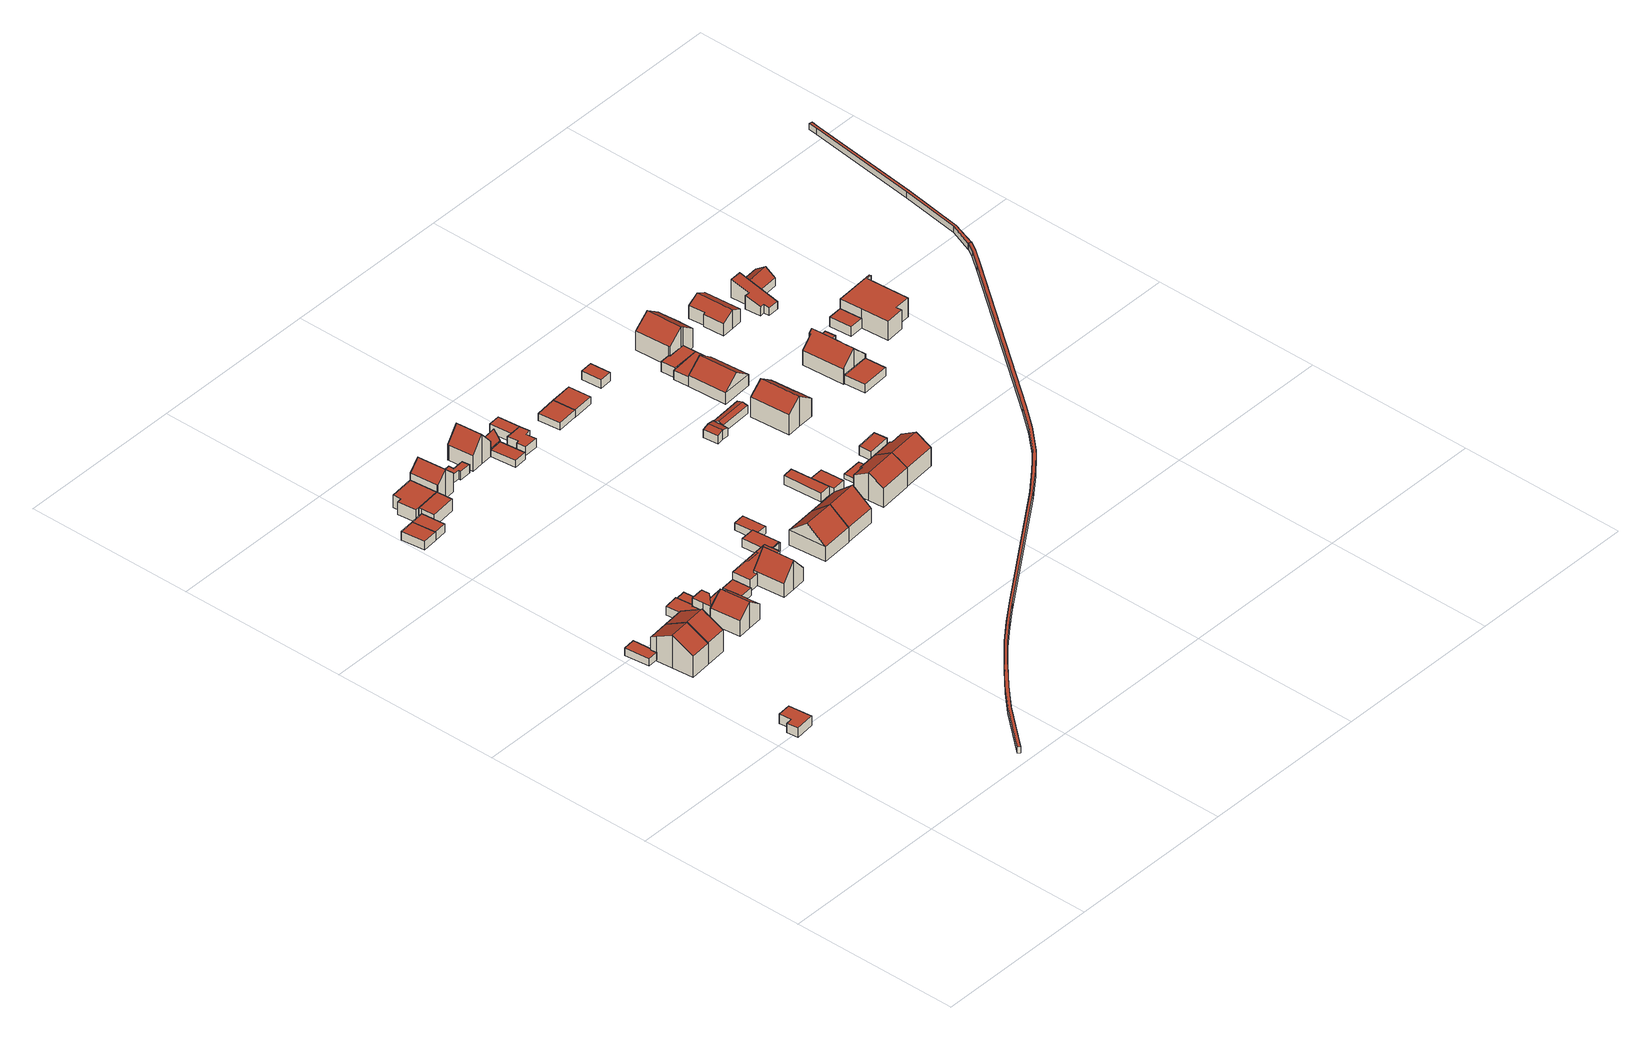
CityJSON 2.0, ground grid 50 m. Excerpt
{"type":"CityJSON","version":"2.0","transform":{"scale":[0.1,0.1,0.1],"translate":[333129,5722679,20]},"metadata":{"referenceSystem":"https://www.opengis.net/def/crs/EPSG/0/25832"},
"CityObjects":{
"building1":{"type":"Building","attributes":{"Geometrietyp2DReferenz":"3000","Gemeindeschluessel":"05170048","function":"31001_2463","roofType":"1000","measuredHeight":2.94},"address":[{"country":"Germany","locality":"Wesel","thoroughfareNumber":"26a","thoroughfareName":"Am Weißen Stein"}],"geometry":[{"type":"Solid","lod":"2","boundaries":[[[[0,1,2,3]],[[4,5,1,0]],[[6,7,5,4]],[[8,9,7,6]],[[10,11,9,8]],[[3,2,11,10]],[[8,6,4,0,3,10]],[[1,5,7,9,11,2]]]],"semantics":{"surfaces":[{"type":"WallSurface"},{"type":"RoofSurface"},{"type":"GroundSurface"}],"values":[[0,0,0,0,0,0,1,2]]}}]},
"building2":{"type":"Building","attributes":{"Geometrietyp2DReferenz":"3000","Gemeindeschluessel":"05170048","function":"31001_2723","roofType":"1000","measuredHeight":2.31},"address":[{"country":"Germany","locality":"Wesel","thoroughfareNumber":"17","thoroughfareName":"Am Weißen Stein"}],"geometry":[{"type":"Solid","lod":"2","boundaries":[[[[12,13,14,15]],[[16,17,13,12]],[[18,19,17,16]],[[20,21,19,18]],[[22,23,21,20]],[[24,25,23,22]],[[15,14,25,24]],[[22,20,18,16,12,15,24]],[[13,17,19,21,23,25,14]]]],"semantics":{"surfaces":[{"type":"WallSurface"},{"type":"RoofSurface"},{"type":"GroundSurface"}],"values":[[0,0,0,0,0,0,0,1,2]]}}]},
"building3":{"type":"Building","attributes":{"Geometrietyp2DReferenz":"3000","Gemeindeschluessel":"05170048","function":"31001_1010","roofType":"3100","measuredHeight":10.16},"address":[{"country":"Germany","locality":"Wesel","thoroughfareNumber":"17","thoroughfareName":"Am Weißen Stein"}],"geometry":[{"type":"Solid","lod":"2","boundaries":[[[[26,27,28,29]],[[30,31,27,26]],[[32,33,31,30]],[[34,35,33,32]],[[36,37,35,34]],[[38,39,37,36]],[[40,41,39,38]],[[29,28,41,40]],[[40,38,36,29]],[[34,32,30,26,29,36]],[[27,31,33,35,37,39,41,28]]]],"semantics":{"surfaces":[{"type":"WallSurface"},{"type":"RoofSurface"},{"type":"GroundSurface"}],"values":[[0,0,0,0,0,0,0,0,1,1,2]]}}]},
"building4":{"type":"Building","attributes":{"Geometrietyp2DReferenz":"3000","Gemeindeschluessel":"05170048","function":"31001_1010","roofType":"3100","measuredHeight":10.27},"address":[{"country":"Germany","locality":"Wesel","thoroughfareNumber":"17a","thoroughfareName":"Am Weißen Stein"}],"geometry":[{"type":"Solid","lod":"2","boundaries":[[[[42,43,44,45]],[[34,46,43,42]],[[47,48,46,34]],[[49,50,48,47]],[[51,52,50,49]],[[53,54,52,51]],[[55,56,54,53]],[[45,44,56,55]],[[49,47,34,42,51]],[[45,55,53,51,42]],[[43,46,48,50,52,54,56,44]]]],"semantics":{"surfaces":[{"type":"WallSurface"},{"type":"RoofSurface"},{"type":"GroundSurface"}],"values":[[0,0,0,0,0,0,0,0,1,1,2]]}}]},
"building5":{"type":"Building","attributes":{"Geometrietyp2DReferenz":"3000","Gemeindeschluessel":"05170048","function":"31001_2463","roofType":"1000","measuredHeight":3.14},"address":[{"country":"Germany","locality":"Wesel","thoroughfareNumber":"17a","thoroughfareName":"Am Weißen Stein"}],"geometry":[{"type":"Solid","lod":"2","boundaries":[[[[57,58,59,60]],[[61,54,58,57]],[[62,50,54,61]],[[60,59,50,62]],[[61,57,60,62]],[[58,54,50,59]]]],"semantics":{"surfaces":[{"type":"WallSurface"},{"type":"RoofSurface"},{"type":"GroundSurface"}],"values":[[0,0,0,0,1,2]]}}]},
"building6":{"type":"Building","attributes":{"Geometrietyp2DReferenz":"3000","Gemeindeschluessel":"05170048","function":"31001_2463","roofType":"1000","measuredHeight":2.71},"address":[{"country":"Germany","locality":"Wesel","thoroughfareNumber":"19","thoroughfareName":"Am Weißen Stein"}],"geometry":[{"type":"Solid","lod":"2","boundaries":[[[[63,64,65,66]],[[67,68,64,63]],[[69,70,68,67]],[[71,72,70,69]],[[73,74,72,71]],[[75,76,74,73]],[[66,65,76,75]],[[73,71,69,67,63,66,75]],[[64,68,70,72,74,76,65]]]],"semantics":{"surfaces":[{"type":"WallSurface"},{"type":"RoofSurface"},{"type":"GroundSurface"}],"values":[[0,0,0,0,0,0,0,1,2]]}}]},
"building7":{"type":"Building","attributes":{"Geometrietyp2DReferenz":"3000","Gemeindeschluessel":"05170048","function":"31001_2463","roofType":"1000","measuredHeight":2.6},"address":[{"country":"Germany","locality":"Wesel","thoroughfareNumber":"32","thoroughfareName":"Hagelkreuzweg"}],"geometry":[{"type":"Solid","lod":"2","boundaries":[[[[77,78,79,80]],[[81,82,78,77]],[[83,84,82,81]],[[80,79,84,83]],[[81,77,80,83]],[[78,82,84,79]]]],"semantics":{"surfaces":[{"type":"WallSurface"},{"type":"RoofSurface"},{"type":"GroundSurface"}],"values":[[0,0,0,0,1,2]]}}]},
"building8":{"type":"Building","attributes":{"Geometrietyp2DReferenz":"3000","Gemeindeschluessel":"05170048","function":"31001_1010","roofType":"3100","measuredHeight":8.17},"address":[{"country":"Germany","locality":"Wesel","thoroughfareNumber":"19","thoroughfareName":"Am Weißen Stein"}],"geometry":[{"type":"Solid","lod":"2","boundaries":[[[[85,86,87,88]],[[89,90,86,85]],[[91,92,90,89]],[[93,94,92,91]],[[95,96,94,93]],[[97,98,96,95]],[[99,100,98,97]],[[101,102,100,99]],[[103,104,102,101]],[[105,106,104,103]],[[107,108,106,105]],[[88,87,108,107]],[[99,97,95,93,101]],[[91,89,85,88,107,105,103,101,93]],[[86,90,92,94,96,98,100,102,104,106,108,87]]]],"semantics":{"surfaces":[{"type":"WallSurface"},{"type":"RoofSurface"},{"type":"GroundSurface"}],"values":[[0,0,0,0,0,0,0,0,0,0,0,0,1,1,2]]}}]},
"building9":{"type":"Building","attributes":{"Geometrietyp2DReferenz":"3000","Gemeindeschluessel":"05170048","function":"31001_2723","roofType":"1000","measuredHeight":2.74},"address":[{"country":"Germany","locality":"Wesel","thoroughfareNumber":"19","thoroughfareName":"Am Weißen Stein"}],"geometry":[{"type":"Solid","lod":"2","boundaries":[[[[109,110,111,112]],[[66,65,110,109]],[[75,76,65,66]],[[112,111,76,75]],[[66,109,112,75]],[[110,65,76,111]]]],"semantics":{"surfaces":[{"type":"WallSurface"},{"type":"RoofSurface"},{"type":"GroundSurface"}],"values":[[0,0,0,0,1,2]]}}]},
"building10":{"type":"Building","attributes":{"Gemeindeschluessel":"05170048","Geometrietyp2DReferenz":"3000","function":"31001_1010"},"address":[{"country":"Germany","locality":"Wesel","thoroughfareNumber":"19","thoroughfareName":"Am Weißen Stein"}],"children":["building10-1","building10-2"]},
"building10-1":{"type":"BuildingPart","attributes":{"roofType":"1000","measuredHeight":5.24},"parents":["building10"],"geometry":[{"type":"MultiSurface","lod":"2","boundaries":[[[113,68,114,115]],[[116,64,68,113]],[[117,65,64,116]],[[118,110,65,117]],[[119,120,110,118]],[[121,122,120,119]],[[119,118,117,116,113,115,121]],[[68,64,65,110,120,122,114]],[[121,115,123,124]],[[114,122,124,123]]],"semantics":{"surfaces":[{"type":"WallSurface"},{"type":"RoofSurface"},{"type":"GroundSurface"},{"type":"ClosureSurface"}],"values":[0,0,0,0,0,0,1,2,0,3]}}]},
"building10-2":{"type":"BuildingPart","attributes":{"roofType":"9999","measuredHeight":3.41},"parents":["building10"],"geometry":[{"type":"Solid","lod":"2","boundaries":[[[[125,126,124,123,127]],[[126,128,122,124]],[[125,129,128,126]],[[127,130,129,125]],[[123,114,130,127]],[[123,124,122,114]],[[122,128,129,130,114]]]],"semantics":{"surfaces":[{"type":"RoofSurface"},{"type":"WallSurface"},{"type":"GroundSurface"}],"values":[[0,1,1,1,1,1,2]]}}]},
"building11":{"type":"Building","attributes":{"Geometrietyp2DReferenz":"3000","Gemeindeschluessel":"05170048","function":"31001_2463","roofType":"1000","measuredHeight":2.62},"address":[{"country":"Germany","locality":"Wesel","thoroughfareNumber":"34","thoroughfareName":"Hagelkreuzweg"}],"geometry":[{"type":"Solid","lod":"2","boundaries":[[[[131,132,133,134]],[[80,79,132,131]],[[83,84,79,80]],[[134,133,84,83]],[[80,131,134,83]],[[132,79,84,133]]]],"semantics":{"surfaces":[{"type":"WallSurface"},{"type":"RoofSurface"},{"type":"GroundSurface"}],"values":[[0,0,0,0,1,2]]}}]},
"building12":{"type":"Building","attributes":{"Geometrietyp2DReferenz":"3000","Gemeindeschluessel":"05170048","function":"51009_1610","roofType":"1000","measuredHeight":3.88},"geometry":[{"type":"Solid","lod":"2","boundaries":[[[[135,136,137,138]],[[139,140,136,135]],[[141,142,140,139]],[[143,144,142,141]],[[145,146,144,143]],[[138,137,146,145]],[[143,141,139,135,138,145]],[[136,140,142,144,146,137]]]],"semantics":{"surfaces":[{"type":"WallSurface"},{"type":"RoofSurface"},{"type":"GroundSurface"}],"values":[[0,0,0,0,0,0,1,2]]}}]},
"building13":{"type":"Building","attributes":{"Geometrietyp2DReferenz":"3000","Gemeindeschluessel":"05170048","function":"31001_1010","roofType":"1000","measuredHeight":3.87},"address":[{"country":"Germany","locality":"Wesel","thoroughfareNumber":"34","thoroughfareName":"Hagelkreuzweg"}],"geometry":[{"type":"Solid","lod":"2","boundaries":[[[[138,147,148,149]],[[150,151,147,138]],[[152,153,151,150]],[[154,155,153,152]],[[156,157,155,154]],[[149,148,157,156]],[[154,152,150,138,149,156]],[[147,151,153,155,157,148]]]],"semantics":{"surfaces":[{"type":"WallSurface"},{"type":"RoofSurface"},{"type":"GroundSurface"}],"values":[[0,0,0,0,0,0,1,2]]}}]},
"building14":{"type":"Building","attributes":{"Geometrietyp2DReferenz":"3000","Gemeindeschluessel":"05170048","function":"31001_2463","roofType":"1000","measuredHeight":2.45},"address":[{"country":"Germany","locality":"Wesel","thoroughfareNumber":"19","thoroughfareName":"Am Weißen Stein"}],"geometry":[{"type":"Solid","lod":"2","boundaries":[[[[158,159,160,161]],[[162,163,159,158]],[[164,165,163,162]],[[161,160,165,164]],[[162,158,161,164]],[[159,163,165,160]]]],"semantics":{"surfaces":[{"type":"WallSurface"},{"type":"RoofSurface"},{"type":"GroundSurface"}],"values":[[0,0,0,0,1,2]]}}]},
"building15":{"type":"Building","attributes":{"Geometrietyp2DReferenz":"3000","Gemeindeschluessel":"05170048","function":"31001_1010","roofType":"3100","measuredHeight":9.09},"address":[{"country":"Germany","locality":"Wesel","thoroughfareNumber":"36","thoroughfareName":"Hagelkreuzweg"}],"geometry":[{"type":"Solid","lod":"2","boundaries":[[[[166,167,137,168]],[[169,170,167,166]],[[171,172,170,169]],[[173,174,172,171]],[[175,176,174,173]],[[177,136,176,175]],[[168,137,136,177]],[[166,168,177,175,169]],[[173,171,169,175]],[[167,170,172,174,176,136,137]]]],"semantics":{"surfaces":[{"type":"WallSurface"},{"type":"RoofSurface"},{"type":"GroundSurface"}],"values":[[0,0,0,0,0,0,0,1,1,2]]}}]},
"building16":{"type":"Building","attributes":{"Geometrietyp2DReferenz":"3000","Gemeindeschluessel":"05170048","function":"31001_1010","roofType":"3100","measuredHeight":9.1},"address":[{"country":"Germany","locality":"Wesel","thoroughfareNumber":"21","thoroughfareName":"Am Weißen Stein"}],"geometry":[{"type":"Solid","lod":"2","boundaries":[[[[178,179,180,181]],[[182,183,179,178]],[[184,185,183,182]],[[186,187,185,184]],[[188,189,187,186]],[[190,191,189,188]],[[192,193,191,190]],[[194,195,193,192]],[[196,197,195,194]],[[198,199,197,196]],[[200,201,199,198]],[[181,180,201,200]],[[192,190,188,186,194]],[[184,182,178,181,200,198,196,194,186]],[[179,183,185,187,189,191,193,195,197,199,201,180]]]],"semantics":{"surfaces":[{"type":"WallSurface"},{"type":"RoofSurface"},{"type":"GroundSurface"}],"values":[[0,0,0,0,0,0,0,0,0,0,0,0,1,1,2]]}}]},
"building17":{"type":"Building","attributes":{"Gemeindeschluessel":"05170048","Geometrietyp2DReferenz":"3000","function":"31001_1010"},"address":[{"country":"Germany","locality":"Wesel","thoroughfareNumber":"21","thoroughfareName":"Am Weißen Stein"}],"children":["building17-1","building17-2"]},
"building17-1":{"type":"BuildingPart","attributes":{"roofType":"1000","measuredHeight":3.7},"parents":["building17"],"geometry":[{"type":"MultiSurface","lod":"2","boundaries":[[[202,203,204,205]],[[206,207,203,202]],[[208,209,207,206]],[[210,211,209,208]],[[212,213,214,215]],[[216,217,213,212]],[[218,219,217,216]],[[220,221,219,218]],[[222,223,221,220]],[[224,225,223,222]],[[226,227,225,224]],[[228,229,227,226]],[[205,204,229,228]],[[226,224,222,220,218,216,212,215,230,231,210,208,206,202,205,228]],[[203,207,209,211,232,233,214,213,217,219,221,223,225,227,229,204]],[[234,235,232,211]],[[235,234,210,231]],[[235,236,233,232]],[[236,235,231,230]],[[236,237,214,233]],[[237,236,230,215]]],"semantics":{"surfaces":[{"type":"WallSurface"},{"type":"RoofSurface"},{"type":"GroundSurface"},{"type":"ClosureSurface"}],"values":[0,0,0,0,0,0,0,0,0,0,0,0,0,1,2,0,3,0,3,0,3]}}]},
"building17-2":{"type":"BuildingPart","attributes":{"roofType":"1000","measuredHeight":3.12},"address":[{"country":"Germany","locality":"Wesel","thoroughfareNumber":"21","thoroughfareName":"Am Weißen Stein"}],"parents":["building17"],"geometry":[{"type":"Solid","lod":"2","boundaries":[[[[208,238,234,210]],[[215,237,238,208]],[[210,231,230,215,208]],[[236,235,234,238,237]],[[230,236,237,215]],[[231,235,236,230]],[[210,234,235,231]]]],"semantics":{"surfaces":[{"type":"WallSurface"},{"type":"RoofSurface"},{"type":"GroundSurface"},{"type":"ClosureSurface"}],"values":[[0,0,1,2,3,3,3]]}}]},
"building18":{"type":"Building","attributes":{"Geometrietyp2DReferenz":"3000","Gemeindeschluessel":"05170048","function":"51009_1610","roofType":"1000","measuredHeight":2.58},"geometry":[{"type":"Solid","lod":"2","boundaries":[[[[239,240,241,242]],[[243,244,240,239]],[[245,246,244,243]],[[247,248,246,245]],[[249,250,248,247]],[[251,252,250,249]],[[253,254,252,251]],[[242,241,254,253]],[[251,249,247,245,243,239,242,253]],[[240,244,246,248,250,252,254,241]]]],"semantics":{"surfaces":[{"type":"WallSurface"},{"type":"RoofSurface"},{"type":"GroundSurface"}],"values":[[0,0,0,0,0,0,0,0,1,2]]}}]},
"building19":{"type":"Building","attributes":{"Gemeindeschluessel":"05170048","Geometrietyp2DReferenz":"3000","function":"31001_2463"},"address":[{"country":"Germany","locality":"Wesel","thoroughfareNumber":"21","thoroughfareName":"Am Weißen Stein"}],"children":["building19-1","building19-2"]},
"building19-1":{"type":"BuildingPart","attributes":{"roofType":"1000","measuredHeight":2.77},"parents":["building19"],"geometry":[{"type":"Solid","lod":"2","boundaries":[[[[255,256,257,258]],[[259,260,256,255]],[[261,262,260,259]],[[263,264,262,261]],[[265,266,264,263]],[[258,257,267,268]],[[269,265,263,261,259,255,258,268]],[[256,260,262,264,266,270,267,257]],[[265,269,270,266]],[[269,268,267,270]]]],"semantics":{"surfaces":[{"type":"WallSurface"},{"type":"RoofSurface"},{"type":"GroundSurface"},{"type":"ClosureSurface"}],"values":[[0,0,0,0,0,0,1,2,3,3]]}}]},
"building19-2":{"type":"BuildingPart","attributes":{"roofType":"1000","measuredHeight":2.68},"address":[{"country":"Germany","locality":"Wesel","thoroughfareNumber":"21","thoroughfareName":"Am Weißen Stein"}],"parents":["building19"],"geometry":[{"type":"Solid","lod":"2","boundaries":[[[[271,272,266,265]],[[268,267,272,271]],[[265,269,268,271]],[[270,266,272,267]],[[269,270,267,268]],[[265,266,270,269]]]],"semantics":{"surfaces":[{"type":"WallSurface"},{"type":"RoofSurface"},{"type":"GroundSurface"},{"type":"ClosureSurface"}],"values":[[0,0,1,2,3,3]]}}]},
"building20":{"type":"Building","attributes":{"Geometrietyp2DReferenz":"3000","Gemeindeschluessel":"05170048","function":"31001_1010","roofType":"3100","measuredHeight":9.17},"address":[{"country":"Germany","locality":"Wesel","thoroughfareNumber":"38","thoroughfareName":"Hagelkreuzweg"}],"geometry":[{"type":"Solid","lod":"2","boundaries":[[[[273,274,275,276]],[[277,278,274,273]],[[279,280,278,277]],[[281,282,280,279]],[[283,284,282,281]],[[285,286,284,283]],[[287,288,286,285]],[[276,275,288,287]],[[279,277,273,276,281]],[[287,285,283,281,276]],[[274,278,280,282,284,286,288,275]]]],"semantics":{"surfaces":[{"type":"WallSurface"},{"type":"RoofSurface"},{"type":"GroundSurface"}],"values":[[0,0,0,0,0,0,0,0,1,1,2]]}}]},
"building21":{"type":"Building","attributes":{"Geometrietyp2DReferenz":"3000","Gemeindeschluessel":"05170048","function":"31001_2463","roofType":"1000","measuredHeight":2.36},"address":[{"country":"Germany","locality":"Wesel","thoroughfareNumber":"23","thoroughfareName":"Am Weißen Stein"}],"geometry":[{"type":"Solid","lod":"2","boundaries":[[[[289,290,291,292]],[[293,294,290,289]],[[295,296,294,293]],[[292,291,296,295]],[[293,289,292,295]],[[290,294,296,291]]]],"semantics":{"surfaces":[{"type":"WallSurface"},{"type":"RoofSurface"},{"type":"GroundSurface"}],"values":[[0,0,0,0,1,2]]}}]},
"building22":{"type":"Building","attributes":{"Geometrietyp2DReferenz":"3000","Gemeindeschluessel":"05170048","function":"31001_1313","roofType":"1000","measuredHeight":2.11},"address":[{"country":"Germany","locality":"Wesel","thoroughfareNumber":"40","thoroughfareName":"Hagelkreuzweg"}],"geometry":[{"type":"Solid","lod":"2","boundaries":[[[[297,298,299,300]],[[301,302,298,297]],[[303,288,302,301]],[[300,299,288,303]],[[301,297,300,303]],[[298,302,288,299]]]],"semantics":{"surfaces":[{"type":"WallSurface"},{"type":"RoofSurface"},{"type":"GroundSurface"}],"values":[[0,0,0,0,1,2]]}}]},
"building23":{"type":"Building","attributes":{"Geometrietyp2DReferenz":"3000","Gemeindeschluessel":"05170048","function":"31001_1010","roofType":"3100","measuredHeight":9.25},"address":[{"country":"Germany","locality":"Wesel","thoroughfareNumber":"23","thoroughfareName":"Am Weißen Stein"}],"geometry":[{"type":"Solid","lod":"2","boundaries":[[[[304,305,306,307]],[[308,309,305,304]],[[310,311,309,308]],[[307,306,311,310]],[[304,312,308]],[[310,313,307]],[[307,313,312,304]],[[308,312,313,310]],[[305,309,311,306]]]],"semantics":{"surfaces":[{"type":"WallSurface"},{"type":"RoofSurface"},{"type":"GroundSurface"}],"values":[[0,0,0,0,0,0,1,1,2]]}}]},
"building24":{"type":"Building","attributes":{"Geometrietyp2DReferenz":"3000","Gemeindeschluessel":"05170048","function":"31001_2723","roofType":"3100","measuredHeight":5.1},"address":[{"country":"Germany","locality":"Wesel","thoroughfareNumber":"40","thoroughfareName":"Hagelkreuzweg"}],"geometry":[{"type":"Solid","lod":"2","boundaries":[[[[314,288,299,315]],[[316,317,288,314]],[[318,286,317,316]],[[319,320,286,318]],[[321,322,320,319]],[[323,324,322,321]],[[325,299,324,323]],[[315,299,325]],[[321,319,318,316,323]],[[314,315,325,323,316]],[[288,317,286,320,322,324,299]]]],"semantics":{"surfaces":[{"type":"WallSurface"},{"type":"RoofSurface"},{"type":"GroundSurface"}],"values":[[0,0,0,0,0,0,0,0,1,1,2]]}}]},
"building25":{"type":"Building","attributes":{"Geometrietyp2DReferenz":"3000","Gemeindeschluessel":"05170048","function":"31001_1313","roofType":"1000","measuredHeight":2.63},"address":[{"country":"Germany","locality":"Wesel","thoroughfareNumber":"40","thoroughfareName":"Hagelkreuzweg"}],"geometry":[{"type":"Solid","lod":"2","boundaries":[[[[326,327,328,329]],[[330,331,327,326]],[[332,333,331,330]],[[334,335,333,332]],[[336,337,335,334]],[[338,339,337,336]],[[340,341,339,338]],[[342,343,341,340]],[[329,328,343,342]],[[340,338,336,334,332,330,326,329,342]],[[327,331,333,335,337,339,341,343,328]]]],"semantics":{"surfaces":[{"type":"WallSurface"},{"type":"RoofSurface"},{"type":"GroundSurface"}],"values":[[0,0,0,0,0,0,0,0,0,1,2]]}}]},
"building26":{"type":"Building","attributes":{"Geometrietyp2DReferenz":"3000","Gemeindeschluessel":"05170048","function":"31001_2463","roofType":"1000","measuredHeight":2.58},"address":[{"country":"Germany","locality":"Wesel","thoroughfareNumber":"40","thoroughfareName":"Hagelkreuzweg"}],"geometry":[{"type":"Solid","lod":"2","boundaries":[[[[344,345,346,347]],[[329,348,345,344]],[[342,349,348,329]],[[347,346,349,342]],[[329,344,347,342]],[[345,348,349,346]]]],"semantics":{"surfaces":[{"type":"WallSurface"},{"type":"RoofSurface"},{"type":"GroundSurface"}],"values":[[0,0,0,0,1,2]]}}]},
"building27":{"type":"Building","attributes":{"Geometrietyp2DReferenz":"3000","Gemeindeschluessel":"05170048","function":"31001_1010","roofType":"3100","measuredHeight":9.21},"address":[{"country":"Germany","locality":"Wesel","thoroughfareNumber":"25","thoroughfareName":"Am Weißen Stein"}],"geometry":[{"type":"Solid","lod":"2","boundaries":[[[[307,350,351,352]],[[310,353,350,307]],[[354,355,353,310]],[[352,351,355,354]],[[307,313,310]],[[354,356,352]],[[352,356,313,307]],[[310,313,356,354]],[[350,353,355,351]]]],"semantics":{"surfaces":[{"type":"WallSurface"},{"type":"RoofSurface"},{"type":"GroundSurface"}],"values":[[0,0,0,0,0,0,1,1,2]]}}]},
"building28":{"type":"Building","attributes":{"Geometrietyp2DReferenz":"3000","Gemeindeschluessel":"05170048","function":"31001_2723","roofType":"1000","measuredHeight":2.28},"address":[{"country":"Germany","locality":"Wesel","thoroughfareNumber":"42","thoroughfareName":"Hagelkreuzweg"}],"geometry":[{"type":"Solid","lod":"2","boundaries":[[[[357,358,359,360]],[[361,362,358,357]],[[363,364,362,361]],[[360,359,364,363]],[[361,357,360,363]],[[358,362,364,359]]]],"semantics":{"surfaces":[{"type":"WallSurface"},{"type":"RoofSurface"},{"type":"GroundSurface"}],"values":[[0,0,0,0,1,2]]}}]},
"building29":{"type":"Building","attributes":{"Geometrietyp2DReferenz":"3000","Gemeindeschluessel":"05170048","function":"31001_2463","roofType":"1000","measuredHeight":2.81},"address":[{"country":"Germany","locality":"Wesel","thoroughfareNumber":"25","thoroughfareName":"Am Weißen Stein"}],"geometry":[{"type":"Solid","lod":"2","boundaries":[[[[365,366,367,368]],[[369,370,366,365]],[[371,372,370,369]],[[368,367,372,371]],[[369,365,368,371]],[[366,370,372,367]]]],"semantics":{"surfaces":[{"type":"WallSurface"},{"type":"RoofSurface"},{"type":"GroundSurface"}],"values":[[0,0,0,0,1,2]]}}]},
"building30":{"type":"Building","attributes":{"Geometrietyp2DReferenz":"3000","Gemeindeschluessel":"05170048","function":"31001_2463","roofType":"1000","measuredHeight":2.8},"address":[{"country":"Germany","locality":"Wesel","thoroughfareNumber":"27","thoroughfareName":"Am Weißen Stein"}],"geometry":[{"type":"Solid","lod":"2","boundaries":[[[[373,374,375,376]],[[377,378,374,373]],[[379,380,378,377]],[[381,382,380,379]],[[376,375,382,381]],[[379,377,373,376,381]],[[374,378,380,382,375]]]],"semantics":{"surfaces":[{"type":"WallSurface"},{"type":"RoofSurface"},{"type":"GroundSurface"}],"values":[[0,0,0,0,0,1,2]]}}]},
"building31":{"type":"Building","attributes":{"Geometrietyp2DReferenz":"3000","Gemeindeschluessel":"05170048","function":"31001_2723","roofType":"1000","measuredHeight":2.3},"address":[{"country":"Germany","locality":"Wesel","thoroughfareNumber":"44","thoroughfareName":"Hagelkreuzweg"}],"geometry":[{"type":"Solid","lod":"2","boundaries":[[[[383,384,385,386]],[[360,387,384,383]],[[363,388,387,360]],[[386,385,388,363]],[[360,383,386,363]],[[384,387,388,385]]]],"semantics":{"surfaces":[{"type":"WallSurface"},{"type":"RoofSurface"},{"type":"GroundSurface"}],"values":[[0,0,0,0,1,2]]}}]},
"building32":{"type":"Building","attributes":{"Geometrietyp2DReferenz":"3000","Gemeindeschluessel":"05170048","function":"31001_1010","roofType":"3100","measuredHeight":8.64},"address":[{"country":"Germany","locality":"Wesel","thoroughfareNumber":"27","thoroughfareName":"Am Weißen Stein"}],"geometry":[{"type":"Solid","lod":"2","boundaries":[[[[389,390,391,392]],[[393,394,390,389]],[[395,396,394,393]],[[397,398,396,395]],[[399,400,398,397]],[[401,402,400,399]],[[403,404,402,401]],[[392,391,404,403]],[[403,401,399,397,395,392]],[[393,389,392,395]],[[390,394,396,398,400,402,404,391]]]],"semantics":{"surfaces":[{"type":"WallSurface"},{"type":"RoofSurface"},{"type":"GroundSurface"}],"values":[[0,0,0,0,0,0,0,0,1,1,2]]}}]},
"building33":{"type":"Building","attributes":{"Geometrietyp2DReferenz":"3000","Gemeindeschluessel":"05170048","function":"31001_2723","roofType":"3100","measuredHeight":3.03},"address":[{"country":"Germany","locality":"Wesel","thoroughfareNumber":"31","thoroughfareName":"Am Weißen Stein"}],"geometry":[{"type":"Solid","lod":"2","boundaries":[[[[405,406,407,408]],[[409,410,406,405]],[[411,412,410,409]],[[413,414,412,411]],[[415,416,414,413]],[[417,418,416,415]],[[419,420,418,417]],[[421,422,420,419]],[[408,407,422,421]],[[408,421,419,417,415,413,405]],[[411,409,405,413]],[[406,410,412,414,416,418,420,422,407]]]],"semantics":{"surfaces":[{"type":"WallSurface"},{"type":"RoofSurface"},{"type":"GroundSurface"}],"values":[[0,0,0,0,0,0,0,0,0,1,1,2]]}}]},
"building34":{"type":"Building","attributes":{"Geometrietyp2DReferenz":"3000","Gemeindeschluessel":"05170048","function":"51009_1610","roofType":"1000","measuredHeight":1.32},"geometry":[{"type":"Solid","lod":"2","boundaries":[[[[423,424,425,426]],[[427,428,424,423]],[[429,430,428,427]],[[426,425,430,429]],[[427,423,426,429]],[[424,428,430,425]]]],"semantics":{"surfaces":[{"type":"WallSurface"},{"type":"RoofSurface"},{"type":"GroundSurface"}],"values":[[0,0,0,0,1,2]]}}]},
"building35":{"type":"Building","attributes":{"Geometrietyp2DReferenz":"3000","Gemeindeschluessel":"05170048","function":"51009_1700","roofType":"1000","measuredHeight":1.96},"geometry":[{"type":"Solid","lod":"2","boundaries":[[[[431,432,433,434]],[[435,436,432,431]],[[437,438,436,435]],[[439,440,438,437]],[[441,442,440,439]],[[443,444,442,441]],[[445,446,444,443]],[[447,448,446,445]],[[449,450,448,447]],[[451,452,450,449]],[[453,454,452,451]],[[455,456,454,453]],[[457,458,456,455]],[[459,460,458,457]],[[461,462,460,459]],[[463,464,462,461]],[[465,466,464,463]],[[467,468,466,465]],[[469,470,468,467]],[[471,472,470,469]],[[473,474,472,471]],[[475,476,474,473]],[[477,478,476,475]],[[479,480,478,477]],[[481,482,480,479]],[[483,484,482,481]],[[485,486,484,483]],[[487,488,486,485]],[[489,490,488,487]],[[434,433,490,489]],[[487,485,483,481,479,477,475,473,471,469,467,465,463,461,459,457,455,453,451,449,447,445,443,441,439,437,435,431,434,489]],[[432,436,438,440,442,444,446,448,450,452,454,456,458,460,462,464,466,468,470,472,474,476,478,480,482,484,486,488,490,433]]]],"semantics":{"surfaces":[{"type":"WallSurface"},{"type":"RoofSurface"},{"type":"GroundSurface"}],"values":[[0,0,0,0,0,0,0,0,0,0,0,0,0,0,0,0,0,0,0,0,0,0,0,0,0,0,0,0,0,0,1,2]]}}]},
"building36":{"type":"Building","attributes":{"Geometrietyp2DReferenz":"3000","Gemeindeschluessel":"05170048","function":"31001_1010","roofType":"3100","measuredHeight":8.62},"address":[{"country":"Germany","locality":"Wesel","thoroughfareNumber":"29","thoroughfareName":"Am Weißen Stein"}],"geometry":[{"type":"Solid","lod":"2","boundaries":[[[[491,492,493,389]],[[403,494,492,491]],[[495,496,494,403]],[[497,498,496,495]],[[499,500,498,497]],[[501,502,500,499]],[[503,504,502,501]],[[389,493,504,503]],[[499,497,495,403,491,501]],[[389,503,501,491]],[[492,494,496,498,500,502,504,493]]]],"semantics":{"surfaces":[{"type":"WallSurface"},{"type":"RoofSurface"},{"type":"GroundSurface"}],"values":[[0,0,0,0,0,0,0,0,1,1,2]]}}]},
"building37":{"type":"Building","attributes":{"Geometrietyp2DReferenz":"3000","Gemeindeschluessel":"05170048","function":"31001_2463","roofType":"3100","measuredHeight":2.91},"address":[{"country":"Germany","locality":"Wesel","thoroughfareNumber":"31","thoroughfareName":"Am Weißen Stein"}],"geometry":[{"type":"Solid","lod":"2","boundaries":[[[[419,505,506,507]],[[417,508,505,419]],[[509,510,508,417]],[[507,506,510,509]],[[419,511,417]],[[509,512,507]],[[507,512,511,419]],[[417,511,512,509]],[[505,508,510,506]]]],"semantics":{"surfaces":[{"type":"WallSurface"},{"type":"RoofSurface"},{"type":"GroundSurface"}],"values":[[0,0,0,0,0,0,1,1,2]]}}]},
"building38":{"type":"Building","attributes":{"Geometrietyp2DReferenz":"3000","Gemeindeschluessel":"05170048","function":"31001_2463","roofType":"1000","measuredHeight":2.74},"address":[{"country":"Germany","locality":"Wesel","thoroughfareNumber":"46","thoroughfareName":"Hagelkreuzweg"}],"geometry":[{"type":"Solid","lod":"2","boundaries":[[[[513,514,515,516]],[[517,518,514,513]],[[519,520,518,517]],[[516,515,520,519]],[[517,513,516,519]],[[514,518,520,515]]]],"semantics":{"surfaces":[{"type":"WallSurface"},{"type":"RoofSurface"},{"type":"GroundSurface"}],"values":[[0,0,0,0,1,2]]}}]},
"building39":{"type":"Building","attributes":{"Geometrietyp2DReferenz":"3000","Gemeindeschluessel":"05170048","function":"31001_2463","roofType":"1000","measuredHeight":2.71},"address":[{"country":"Germany","locality":"Wesel","thoroughfareNumber":"29","thoroughfareName":"Am Weißen Stein"}],"geometry":[{"type":"Solid","lod":"2","boundaries":[[[[521,522,523,524]],[[525,526,522,521]],[[527,528,526,525]],[[524,523,528,527]],[[525,521,524,527]],[[522,526,528,523]]]],"semantics":{"surfaces":[{"type":"WallSurface"},{"type":"RoofSurface"},{"type":"GroundSurface"}],"values":[[0,0,0,0,1,2]]}}]},
"building40":{"type":"Building","attributes":{"Geometrietyp2DReferenz":"3000","Gemeindeschluessel":"05170048","function":"31001_1010","roofType":"3100","measuredHeight":9.55},"address":[{"country":"Germany","locality":"Wesel","thoroughfareNumber":"31","thoroughfareName":"Am Weißen Stein"}],"geometry":[{"type":"Solid","lod":"2","boundaries":[[[[529,530,531,532]],[[533,534,530,529]],[[535,536,534,533]],[[537,538,536,535]],[[539,540,538,537]],[[541,542,540,539]],[[543,544,542,541]],[[532,531,544,543]],[[533,529,532,535]],[[543,541,539,537,535,532]],[[530,534,536,538,540,542,544,531]]]],"semantics":{"surfaces":[{"type":"WallSurface"},{"type":"RoofSurface"},{"type":"GroundSurface"}],"values":[[0,0,0,0,0,0,0,0,1,1,2]]}}]},
"building41":{"type":"Building","attributes":{"Geometrietyp2DReferenz":"3000","Gemeindeschluessel":"05170048","function":"31001_1010","roofType":"3100","measuredHeight":7.09},"address":[{"country":"Germany","locality":"Wesel","thoroughfareNumber":"33","thoroughfareName":"Am Weißen Stein"}],"geometry":[{"type":"Solid","lod":"2","boundaries":[[[[545,546,547,548]],[[549,550,546,545]],[[551,552,550,549]],[[548,547,552,551]],[[545,553,549]],[[551,554,548]],[[548,554,553,545]],[[549,553,554,551]],[[546,550,552,547]]]],"semantics":{"surfaces":[{"type":"WallSurface"},{"type":"RoofSurface"},{"type":"GroundSurface"}],"values":[[0,0,0,0,0,0,1,1,2]]}}]},
"building42":{"type":"Building","attributes":{"Geometrietyp2DReferenz":"3000","Gemeindeschluessel":"05170048","function":"31001_2463","roofType":"1000","measuredHeight":2.89},"address":[{"country":"Germany","locality":"Wesel","thoroughfareNumber":"33","thoroughfareName":"Am Weißen Stein"}],"geometry":[{"type":"Solid","lod":"2","boundaries":[[[[555,556,557,558]],[[559,560,556,555]],[[561,562,560,559]],[[558,557,562,561]],[[559,555,558,561]],[[556,560,562,557]]]],"semantics":{"surfaces":[{"type":"WallSurface"},{"type":"RoofSurface"},{"type":"GroundSurface"}],"values":[[0,0,0,0,1,2]]}}]},
"building43":{"type":"Building","attributes":{"Geometrietyp2DReferenz":"3000","Gemeindeschluessel":"05170048","function":"31001_2463","roofType":"1000","measuredHeight":3.08},"address":[{"country":"Germany","locality":"Wesel","thoroughfareNumber":"35","thoroughfareName":"Am Weißen Stein"}],"geometry":[{"type":"Solid","lod":"2","boundaries":[[[[563,564,565,566]],[[567,568,564,563]],[[555,569,568,567]],[[570,571,569,555]],[[572,573,571,570]],[[566,565,573,572]],[[570,555,567,563,566,572]],[[564,568,569,571,573,565]]]],"semantics":{"surfaces":[{"type":"WallSurface"},{"type":"RoofSurface"},{"type":"GroundSurface"}],"values":[[0,0,0,0,0,0,1,2]]}}]},
"building44":{"type":"Building","attributes":{"Geometrietyp2DReferenz":"3000","Gemeindeschluessel":"05170048","function":"31001_1010","roofType":"3100","measuredHeight":9.46},"address":[{"country":"Germany","locality":"Wesel","thoroughfareNumber":"35","thoroughfareName":"Am Weißen Stein"}],"geometry":[{"type":"Solid","lod":"2","boundaries":[[[[574,575,576,577]],[[578,579,575,574]],[[580,581,579,578]],[[582,583,581,580]],[[584,585,583,582]],[[586,587,585,584]],[[588,589,587,586]],[[590,591,589,588]],[[592,593,591,590]],[[594,595,593,592]],[[596,597,595,594]],[[577,576,597,596]],[[588,586,584,582,590]],[[580,578,574,577,596,594,592,590,582]],[[575,579,581,583,585,587,589,591,593,595,597,576]]]],"semantics":{"surfaces":[{"type":"WallSurface"},{"type":"RoofSurface"},{"type":"GroundSurface"}],"values":[[0,0,0,0,0,0,0,0,0,0,0,0,1,1,2]]}}]},
"building45":{"type":"Building","attributes":{"Geometrietyp2DReferenz":"3000","Gemeindeschluessel":"05170048","function":"31001_2463","roofType":"1000","measuredHeight":2.61},"address":[{"country":"Germany","locality":"Wesel","thoroughfareNumber":"30","thoroughfareName":"Am Weißen Stein"}],"geometry":[{"type":"Solid","lod":"2","boundaries":[[[[598,599,600,601]],[[602,603,599,598]],[[604,605,603,602]],[[601,600,605,604]],[[602,598,601,604]],[[599,603,605,600]]]],"semantics":{"surfaces":[{"type":"WallSurface"},{"type":"RoofSurface"},{"type":"GroundSurface"}],"values":[[0,0,0,0,1,2]]}}]},
"building46":{"type":"Building","attributes":{"Geometrietyp2DReferenz":"3000","Gemeindeschluessel":"05170048","function":"31001_1010","roofType":"3100","measuredHeight":8.65},"address":[{"country":"Germany","locality":"Wesel","thoroughfareNumber":"30","thoroughfareName":"Am Weißen Stein"}],"geometry":[{"type":"Solid","lod":"2","boundaries":[[[[606,607,608,609]],[[610,611,607,606]],[[612,613,611,610]],[[614,615,613,612]],[[616,617,615,614]],[[618,619,617,616]],[[620,621,619,618]],[[622,623,621,620]],[[624,625,623,622]],[[626,627,625,624]],[[628,629,627,626]],[[630,631,629,628]],[[632,633,631,630]],[[609,608,633,632]],[[632,630,628,626,624,622,620,618,609]],[[616,614,612,610,606,609,618]],[[607,611,613,615,617,619,621,623,625,627,629,631,633,608]]]],"semantics":{"surfaces":[{"type":"WallSurface"},{"type":"RoofSurface"},{"type":"GroundSurface"}],"values":[[0,0,0,0,0,0,0,0,0,0,0,0,0,0,1,1,2]]}}]},
"building47":{"type":"Building","attributes":{"Geometrietyp2DReferenz":"3000","Gemeindeschluessel":"05170048","function":"31001_2463","roofType":"3100","measuredHeight":5.9},"address":[{"country":"Germany","locality":"Wesel","thoroughfareNumber":"50a","thoroughfareName":"Hagelkreuzweg"}],"geometry":[{"type":"Solid","lod":"2","boundaries":[[[[634,635,636,637]],[[638,639,635,634]],[[640,641,639,638]],[[642,643,641,640]],[[644,645,643,642]],[[646,647,645,644]],[[648,649,647,646]],[[637,636,649,648]],[[644,642,640,638,634,646]],[[637,648,646,634]],[[635,639,641,643,645,647,649,636]]]],"semantics":{"surfaces":[{"type":"WallSurface"},{"type":"RoofSurface"},{"type":"GroundSurface"}],"values":[[0,0,0,0,0,0,0,0,1,1,2]]}}]},
"building48":{"type":"Building","attributes":{"Geometrietyp2DReferenz":"3000","Gemeindeschluessel":"05170048","function":"51009_1610","roofType":"1000","measuredHeight":4.25},"geometry":[{"type":"Solid","lod":"2","boundaries":[[[[650,651,652,653]],[[654,655,651,650]],[[656,657,655,654]],[[653,652,657,656]],[[654,650,653,656]],[[651,655,657,652]]]],"semantics":{"surfaces":[{"type":"WallSurface"},{"type":"RoofSurface"},{"type":"GroundSurface"}],"values":[[0,0,0,0,1,2]]}}]},
"building49":{"type":"Building","attributes":{"Geometrietyp2DReferenz":"3000","Gemeindeschluessel":"05170048","function":"31001_2723","roofType":"2100","measuredHeight":5.76},"address":[{"country":"Germany","locality":"Wesel","thoroughfareNumber":"50a","thoroughfareName":"Hagelkreuzweg"}],"geometry":[{"type":"Solid","lod":"2","boundaries":[[[[658,659,660,661]],[[662,663,659,658]],[[664,665,663,662]],[[666,667,665,664]],[[668,669,667,666]],[[670,671,669,668]],[[672,673,671,670]],[[661,660,673,672]],[[670,668,666,664,662,658,661,672]],[[659,663,665,667,669,671,673,660]]]],"semantics":{"surfaces":[{"type":"WallSurface"},{"type":"RoofSurface"},{"type":"GroundSurface"}],"values":[[0,0,0,0,0,0,0,0,1,2]]}}]},
"building50":{"type":"Building","attributes":{"Geometrietyp2DReferenz":"3000","Gemeindeschluessel":"05170048","function":"31001_2463","roofType":"1000","measuredHeight":2.96},"address":[{"country":"Germany","locality":"Wesel","thoroughfareNumber":"30a","thoroughfareName":"Am Weißen Stein"}],"geometry":[{"type":"Solid","lod":"2","boundaries":[[[[674,675,676,677]],[[678,679,675,674]],[[680,681,679,678]],[[677,676,681,680]],[[678,674,677,680]],[[675,679,681,676]]]],"semantics":{"surfaces":[{"type":"WallSurface"},{"type":"RoofSurface"},{"type":"GroundSurface"}],"values":[[0,0,0,0,1,2]]}}]},
"building51":{"type":"Building","attributes":{"Geometrietyp2DReferenz":"3000","Gemeindeschluessel":"05170048","function":"31001_2463","roofType":"3100","measuredHeight":4.56},"address":[{"country":"Germany","locality":"Wesel","thoroughfareNumber":"52","thoroughfareName":"Hagelkreuzweg"}],"geometry":[{"type":"Solid","lod":"2","boundaries":[[[[682,683,684,685]],[[686,687,683,682]],[[688,689,687,686]],[[685,684,689,688]],[[682,690,686]],[[688,691,685]],[[685,691,690,682]],[[686,690,691,688]],[[683,687,689,684]]]],"semantics":{"surfaces":[{"type":"WallSurface"},{"type":"RoofSurface"},{"type":"GroundSurface"}],"values":[[0,0,0,0,0,0,1,1,2]]}}]},
"building52":{"type":"Building","attributes":{"Geometrietyp2DReferenz":"3000","Gemeindeschluessel":"05170048","function":"31001_1010","roofType":"1000","measuredHeight":5.93},"address":[{"country":"Germany","locality":"Wesel","thoroughfareNumber":"30a","thoroughfareName":"Am Weißen Stein"}],"geometry":[{"type":"Solid","lod":"2","boundaries":[[[[692,693,681,694]],[[695,696,693,692]],[[697,698,696,695]],[[699,700,698,697]],[[701,702,700,699]],[[703,704,702,701]],[[705,706,704,703]],[[707,676,706,705]],[[694,681,676,707]],[[707,705,703,701,699,697,695,692,694]],[[693,696,698,700,702,704,706,676,681]]]],"semantics":{"surfaces":[{"type":"WallSurface"},{"type":"RoofSurface"},{"type":"GroundSurface"}],"values":[[0,0,0,0,0,0,0,0,0,1,2]]}}]},
"building53":{"type":"Building","attributes":{"Geometrietyp2DReferenz":"3000","Gemeindeschluessel":"05170048","function":"51009_1700","roofType":"1000","measuredHeight":1.83},"geometry":[{"type":"Solid","lod":"2","boundaries":[[[[708,709,710,711]],[[712,713,709,708]],[[714,715,713,712]],[[716,717,715,714]],[[718,719,717,716]],[[720,721,719,718]],[[722,723,721,720]],[[724,725,723,722]],[[726,727,725,724]],[[711,710,727,726]],[[724,722,720,718,716,714,712,708,711,726]],[[709,713,715,717,719,721,723,725,727,710]]]],"semantics":{"surfaces":[{"type":"WallSurface"},{"type":"RoofSurface"},{"type":"GroundSurface"}],"values":[[0,0,0,0,0,0,0,0,0,0,1,2]]}}]}
},
"vertices":[
[61,550,39],[61,550,10],[65,514,10],[65,514,39],[101,554,39],[101,554,10],[108,484,39],[108,484,10],[50,478,39],[50,478,10],[46,512,39],[46,512,10],
[48,1015,35],[48,1015,12],[46,1015,12],[46,1015,35],[52,959,35],[52,959,12],[48,959,35],[48,959,12],[50,941,35],[50,941,12],[19,938,35],[19,938,12],[12,1012,35],[12,1012,12],
[50,941,85],[50,941,9],[54,894,9],[54,894,111],[48,959,75],[48,959,9],[52,959,75],[52,959,9],[111,965,75],[111,965,9],[117,900,111],[117,900,9],[123,836,75],[123,836,9],[60,830,75],[60,830,9],
[118,900,111],[118,900,8],[124,836,8],[124,836,75],[111,965,8],[175,971,75],[175,971,8],[176,958,82],[176,958,8],[181,906,111],[181,906,8],[182,893,103],[182,893,8],[187,842,75],[187,842,8],
[212,895,39],[212,895,8],[206,961,8],[206,961,39],[182,893,39],[176,958,39],
[244,993,38],[244,993,11],[248,994,11],[248,994,38],[247,960,38],[247,960,11],[208,958,38],[208,958,11],[200,1041,38],[200,1041,11],[243,1046,38],[243,1046,11],[243,1042,38],[243,1042,11],
[8,1662,32],[8,1662,6],[54,1666,6],[54,1666,32],[0,1731,32],[0,1731,6],[47,1736,32],[47,1736,6],
[339,896,56],[339,896,10],[336,923,10],[336,923,56],[335,895,59],[335,895,10],[339,856,59],[339,856,10],[297,852,92],[297,852,10],[256,848,59],[256,848,10],[247,937,59],[247,937,10],[249,937,61],[249,937,10],[289,941,92],[289,941,10],[329,945,60],[329,945,10],[330,945,59],[330,945,10],[333,922,59],[333,922,10],
[275,996,38],[275,996,11],[271,1045,11],[271,1045,38],
[247,960,63],[249,937,11],[249,937,63],[244,993,63],[248,994,63],[275,996,63],[283,997,63],[283,997,11],[285,974,63],[285,974,11],[249,937,45],[285,974,45],
[329,945,45],[326,978,45],[289,941,45],[326,978,11],[329,945,11],[289,941,11],
[93,1670,32],[93,1670,6],[87,1740,6],[87,1740,32],
[163,1753,46],[163,1753,8],[162,1757,8],[162,1757,46],[166,1710,46],[166,1710,8],[90,1702,46],[90,1702,8],[87,1740,46],[87,1740,8],[86,1749,46],[86,1749,8],
[162,1757,7],[155,1837,7],[155,1837,46],[75,1748,46],[75,1748,7],[69,1804,46],[69,1804,7],[84,1806,46],[84,1806,7],[82,1830,46],[82,1830,7],
[396,933,35],[396,933,11],[391,990,11],[391,990,35],[356,929,35],[356,929,11],[349,986,35],[349,986,11],
[155,1837,68],[155,1837,8],[162,1757,68],[186,1840,98],[186,1840,8],[216,1843,68],[216,1843,8],[225,1758,68],[225,1758,8],[194,1756,98],[194,1756,8],[163,1753,68],
[526,901,46],[526,901,11],[523,941,11],[523,941,45],[521,901,53],[521,901,11],[523,875,53],[523,875,11],[483,871,102],[483,871,11],[444,867,53],[444,867,11],[436,949,53],[436,949,11],[435,960,53],[435,960,11],[475,964,102],[475,964,11],[514,968,53],[514,968,11],[515,964,53],[515,964,11],[517,941,53],[517,941,11],
[406,946,47],[406,946,10],[436,949,10],[436,949,47],[401,999,47],[401,999,10],[455,1004,47],[455,1004,10],[455,1003,47],[455,1003,10],[533,1012,47],[533,1012,10],[499,1009,10],[499,1009,47],[536,1012,47],[536,1012,10],[537,996,47],[537,996,10],[538,993,47],[538,993,10],[540,966,47],[540,966,10],[515,964,47],[515,964,10],[514,968,47],[514,968,10],[435,960,47],[435,960,10],[500,1002,47],[461,999,47],[461,999,10],[500,1002,10],[455,1003,16],[461,999,16],[500,1002,16],[499,1009,16],
[455,1004,16],
[310,1779,32],[310,1779,6],[307,1801,6],[307,1801,32],[275,1777,32],[275,1777,6],[275,1784,32],[275,1784,6],[246,1783,32],[246,1783,6],[240,1811,32],[240,1811,6],[272,1814,32],[272,1814,6],[273,1798,32],[273,1798,6],
[533,1012,36],[533,1012,9],[536,1012,9],[536,1012,36],[527,1078,36],[527,1078,9],[570,1081,36],[570,1081,9],[578,997,36],[578,997,9],[574,997,36],[574,997,9],[537,996,9],[537,996,36],[574,1000,36],[574,1000,9],
[538,993,36],[538,993,9],
[319,1774,56],[319,1774,8],[355,1778,8],[355,1778,100],[312,1847,56],[312,1847,8],[312,1852,56],[312,1852,8],[348,1855,100],[348,1855,8],[384,1859,56],[384,1859,8],[388,1819,56],[388,1819,8],[391,1781,56],[391,1781,8],
[607,1070,31],[607,1070,8],[601,1140,8],[601,1140,31],[573,1068,31],[573,1068,8],[567,1137,31],[567,1137,8],
[439,1710,29],[439,1710,8],[431,1785,8],[431,1785,29],[400,1706,29],[400,1706,8],[391,1781,29],
[620,885,55],[620,885,9],[714,893,9],[714,893,55],[610,997,55],[610,997,9],[704,1005,55],[704,1005,9],[615,941,102],[709,949,102],
[391,1781,32],[431,1785,32],[390,1800,59],[390,1800,8],[388,1819,32],[405,1821,32],[405,1821,8],[428,1823,32],[428,1823,8],[430,1804,59],[430,1804,8],[431,1785,33],
[507,1754,34],[507,1754,7],[503,1784,7],[503,1784,34],[491,1751,34],[491,1751,7],[494,1721,34],[494,1721,7],[452,1719,34],[452,1719,7],[449,1746,34],[449,1746,7],[457,1749,34],[457,1749,7],[453,1780,34],[453,1780,7],[469,1781,34],[469,1781,7],
[497,1849,34],[497,1849,8],[462,1846,8],[462,1846,34],[503,1784,8],[469,1781,8],
[714,893,10],[808,901,10],[808,901,55],[704,1005,10],[798,1013,55],[798,1013,10],[803,957,102],
[580,1718,33],[580,1718,11],[643,1724,11],[643,1724,33],[573,1784,33],[573,1784,11],[637,1791,33],[637,1791,11],
[826,1054,34],[826,1054,6],[816,1169,6],[816,1169,34],[792,1051,34],[792,1051,6],[785,1166,34],[785,1166,6],
[867,1042,34],[867,1042,6],[862,1112,6],[862,1112,34],[827,1039,34],[827,1039,6],[826,1053,34],[826,1053,6],[822,1109,34],[822,1109,6],
[708,1730,33],[708,1730,10],[702,1797,10],[702,1797,33],[643,1724,10],[637,1791,10],
[975,929,68],[975,929,8],[971,974,8],[971,974,95],[876,919,68],[876,919,8],[872,965,95],[872,965,8],[867,1010,68],[867,1010,8],[904,1014,68],[904,1014,8],[904,1021,63],[904,1021,8],[966,1027,63],[966,1027,8],
[819,1396,36],[819,1396,6],[839,1397,6],[839,1397,31],[799,1394,31],[799,1394,6],[795,1438,31],[795,1438,6],[816,1440,36],[816,1440,6],[837,1442,31],[837,1442,6],[837,1441,31],[837,1441,6],[839,1411,31],[839,1411,6],[838,1411,31],[838,1411,6],
[966,1027,19],[966,1027,5],[961,1075,5],[961,1075,19],[904,1021,19],[904,1021,5],[901,1071,19],[901,1071,5],
[1745,1377,57],[1745,1377,38],[1763,1407,38],[1763,1407,57],[1709,1330,57],[1709,1330,38],[1362,878,57],[1362,878,38],[1309,813,57],[1309,813,38],[1246,745,57],[1246,745,38],[1186,694,57],[1186,694,38],[1117,641,57],[1117,641,38],[750,389,57],[750,389,38],[692,347,57],[692,347,38],[631,300,57],[631,300,38],[563,242,57],[563,242,38],[499,182,57],[499,182,38],[441,124,57],[441,124,38],[337,2,57],[337,2,38],[331,8,57],[331,8,38],[435,130,57],[435,130,38],[493,188,57],[493,188,38],[557,248,57],[557,248,38],[625,307,57],[625,307,38],[686,353,57],[686,353,38],[745,396,57],[745,396,38],[1112,648,57],[1112,648,38],[1180,701,57],[1180,701,38],[1240,751,57],[1240,751,38],[1302,818,57],[1302,818,38],[1355,883,57],[1355,883,38],[1702,1335,57],[1702,1335,38],[1738,1383,57],[1738,1383,38],[1755,1410,57],[1755,1410,38],
[971,974,96],[971,974,10],[975,929,10],[966,1027,10],[1028,1033,63],[1028,1033,10],[1028,1025,68],[1028,1025,10],[1066,1029,68],[1066,1029,10],[1070,983,96],[1070,983,10],[1074,938,68],[1074,938,10],
[839,1411,7],[937,1418,7],[937,1418,31],[837,1441,7],[934,1449,31],[934,1449,7],[838,1426,36],[936,1433,36],
[803,1814,37],[803,1814,10],[766,1811,10],[766,1811,37],[808,1754,37],[808,1754,10],[771,1751,37],[771,1751,10],
[1058,1109,35],[1058,1109,8],[993,1102,8],[993,1102,35],[1062,1071,35],[1062,1071,8],[996,1065,35],[996,1065,8],
[945,1289,64],[945,1289,1],[987,1292,1],[987,1292,96],[936,1407,64],[936,1407,1],[978,1410,96],[978,1410,1],[1020,1413,64],[1020,1413,1],[1026,1340,64],[1026,1340,1],[1033,1341,58],[1033,1341,1],[1037,1296,58],[1037,1296,1],
[1020,1487,44],[1020,1487,9],[1011,1602,9],[1011,1602,44],[927,1480,44],[927,1480,9],[919,1595,44],[919,1595,9],[973,1484,80],[965,1598,80],
[1007,1649,39],[1007,1649,10],[915,1640,10],[915,1640,39],[1011,1602,39],[1011,1602,10],[919,1595,39],[919,1595,10],
[952,1684,39],[952,1684,8],[951,1688,8],[951,1688,39],[1005,1688,39],[1005,1688,8],[1007,1649,8],[925,1643,39],[925,1643,8],[921,1686,39],[921,1686,8],
[1042,1731,67],[1042,1731,7],[1044,1731,7],[1044,1731,66],[1045,1691,67],[1045,1691,7],[1005,1688,97],[1005,1688,7],[998,1687,102],[998,1687,7],[952,1684,67],[952,1684,7],[951,1688,67],[951,1688,7],[944,1790,67],[944,1790,7],[991,1793,102],[991,1793,7],[1037,1797,67],[1037,1797,7],[1040,1762,67],[1040,1762,7],[1042,1762,66],[1042,1762,7],
[1271,1258,34],[1271,1258,8],[1267,1321,8],[1267,1321,34],[1187,1252,34],[1187,1252,8],[1182,1315,34],[1182,1315,8],
[1182,1315,56],[1182,1315,7],[1220,1318,7],[1220,1318,94],[1179,1315,53],[1179,1315,7],[1170,1441,53],[1170,1441,7],[1202,1443,85],[1202,1443,7],[1202,1447,85],[1202,1447,7],[1211,1448,94],[1211,1448,7],[1252,1451,53],[1252,1451,7],[1254,1419,53],[1254,1419,7],[1270,1421,38],[1270,1421,7],[1272,1384,38],[1272,1384,7],[1265,1384,45],[1265,1384,7],[1269,1321,45],[1269,1321,7],[1267,1321,47],[1267,1321,7],
[1165,1665,67],[1165,1665,8],[1197,1668,8],[1197,1668,49],[1128,1663,46],[1128,1663,8],[1123,1724,46],[1123,1724,8],[1128,1725,49],[1128,1725,8],[1124,1773,49],[1124,1773,8],[1157,1775,67],[1157,1775,8],[1189,1777,49],[1189,1777,8],
[1270,1421,50],[1270,1421,8],[1267,1452,8],[1267,1452,50],[1254,1419,50],[1254,1419,8],[1252,1451,50],[1252,1451,8],
[1246,1695,48],[1246,1695,6],[1250,1648,6],[1250,1648,33],[1261,1695,47],[1261,1695,6],[1256,1750,64],[1256,1750,6],[1290,1751,64],[1290,1751,6],[1298,1635,29],[1298,1635,6],[1265,1633,29],[1265,1633,6],[1263,1649,33],[1263,1649,6],
[1333,1425,37],[1333,1425,7],[1376,1428,7],[1376,1428,37],[1329,1491,37],[1329,1491,7],[1371,1494,37],[1371,1494,7],
[1356,1757,33],[1356,1757,8],[1290,1751,8],[1290,1751,33],[1361,1697,33],[1361,1697,8],[1295,1692,33],[1295,1692,8],[1359,1727,54],[1292,1721,54],
[1490,1503,67],[1490,1503,7],[1371,1494,67],[1491,1498,67],[1491,1498,7],[1476,1497,67],[1476,1497,7],[1484,1371,67],[1484,1371,7],[1437,1368,67],[1437,1368,7],[1438,1351,67],[1438,1351,7],[1381,1346,67],[1381,1346,7],[1376,1428,67],
[1860,1990,56],[1860,1990,37],[1864,2016,37],[1864,2016,56],[1817,1657,56],[1817,1657,37],[1789,1479,56],[1789,1479,37],[1763,1407,56],[1763,1407,37],[1755,1410,56],[1755,1410,37],[1781,1481,56],[1781,1481,37],[1808,1658,56],[1808,1658,37],[1852,1991,56],[1852,1991,37],[1855,2018,56],[1855,2018,37]
]}
